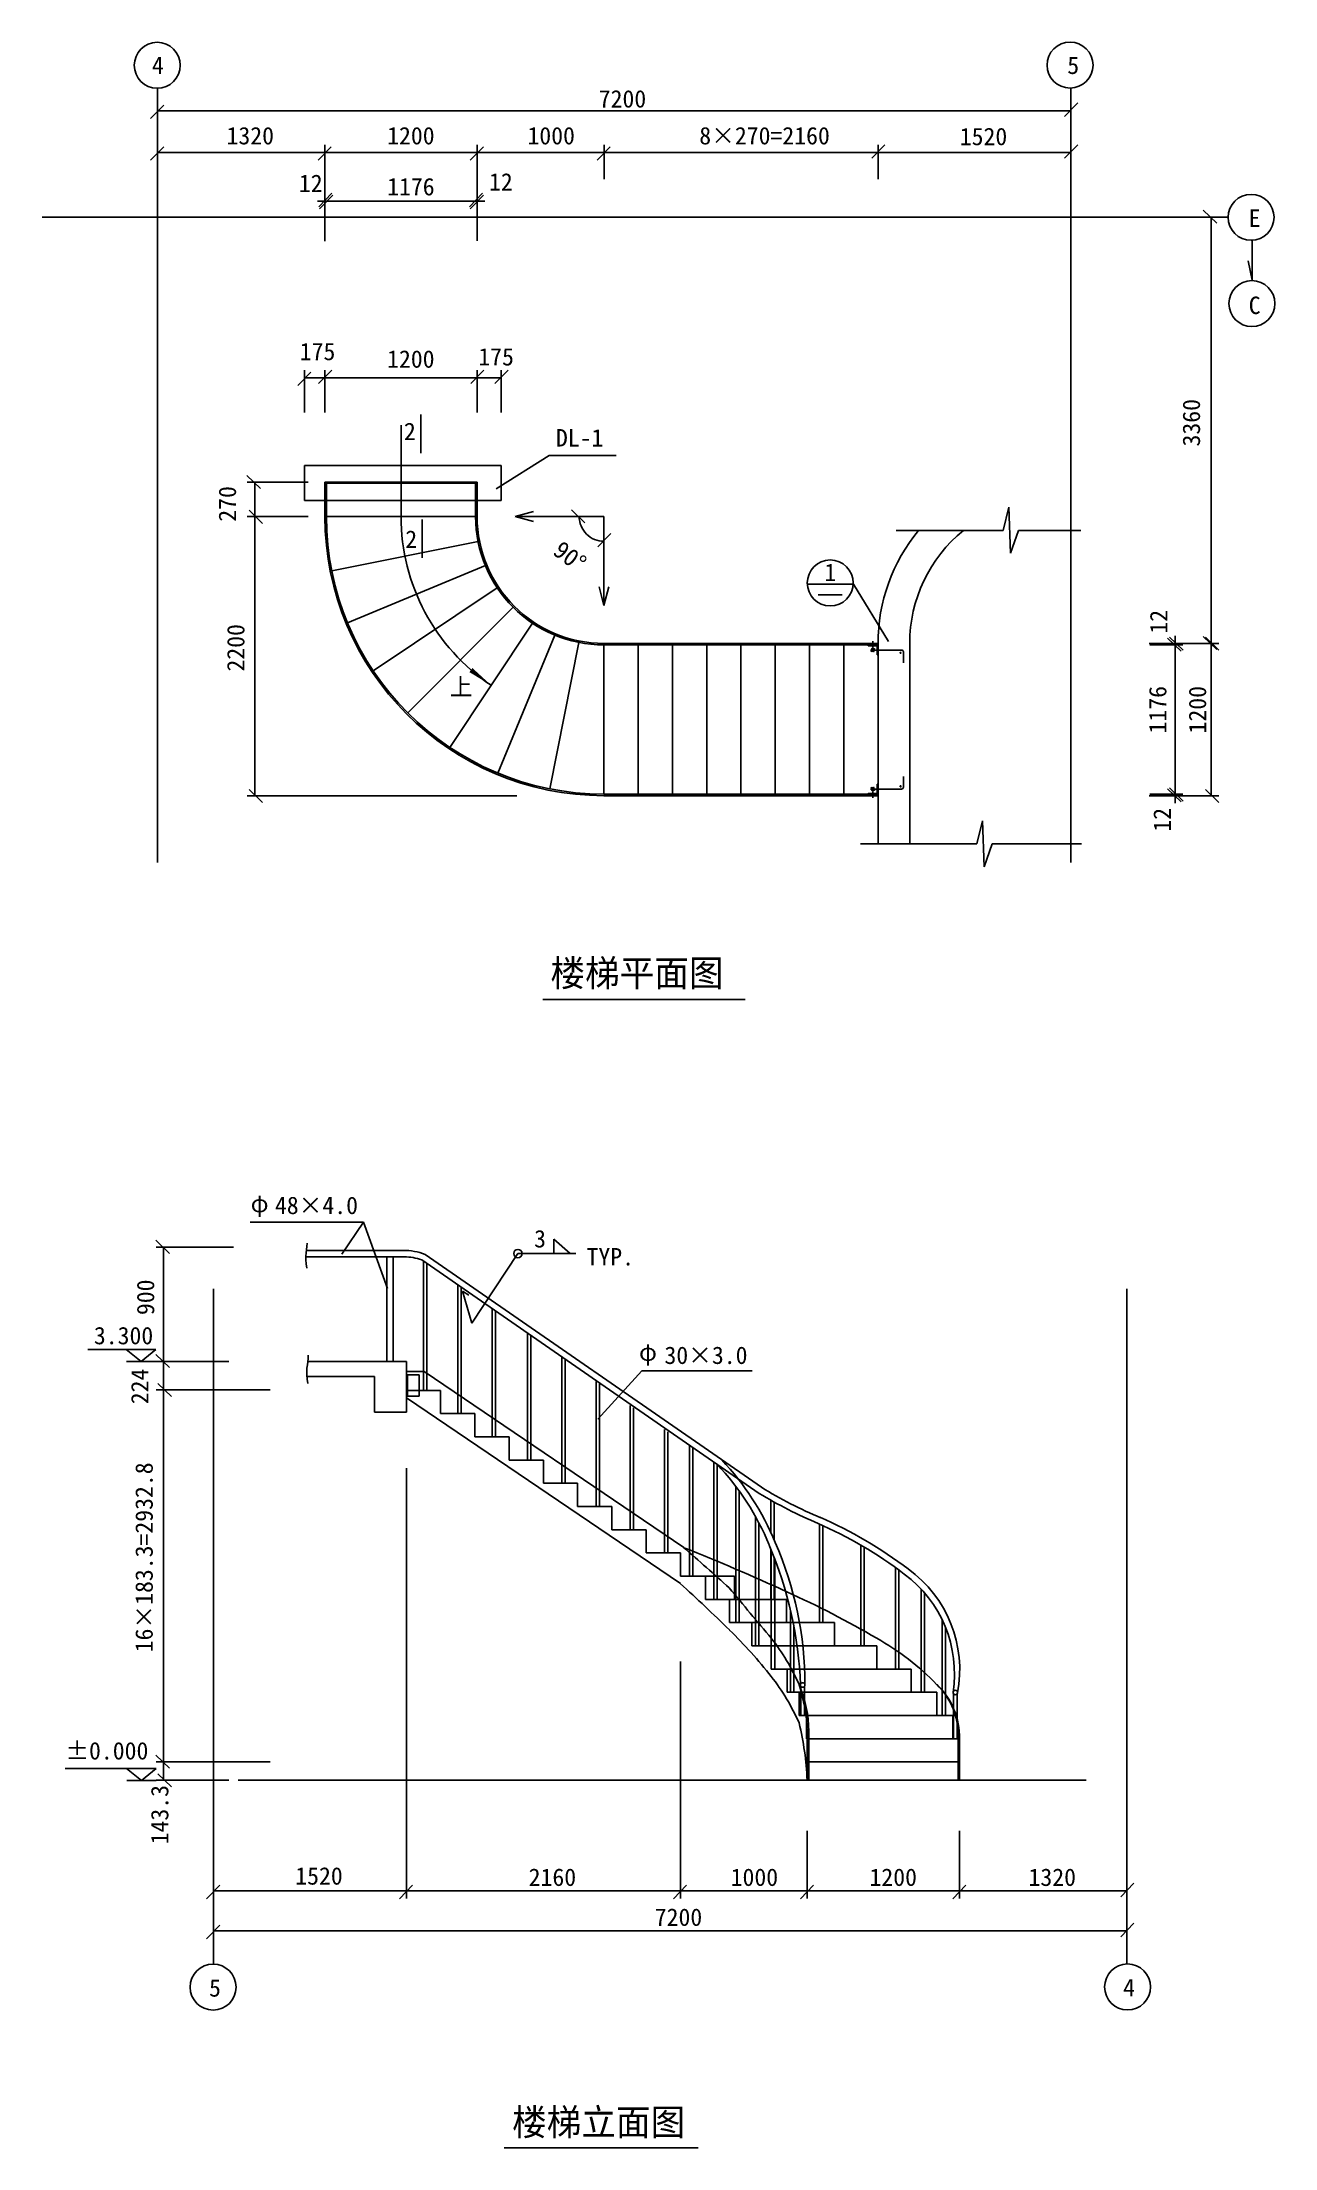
# Model space of a CAD drawing. Header units: metres. Extents: x 909730 to 929167, y 422454 to 455645.
import ezdxf

# ---------------------------------------------------------------- set-up
doc = ezdxf.new("R2010")
doc.units = ezdxf.units.M
for name, color, linetype in [('1', 2, 'Continuous'), ('A-2', 2, 'Continuous'), ('PUB_DIM', 3, 'Continuous'), ('STAIR', 2, 'Continuous'), ('坐标线', 1, 'Continuous'), ('尺寸', 42, 'Continuous'), ('引线', 9, 'Continuous'), ('标题', 4, 'Continuous'), ('焊接', 11, 'Continuous'), ('螺栓', 11, 'Continuous'), ('轴线', 20, 'Continuous'), ('钢板', 3, 'Continuous'), ('钢柱', 4, 'Continuous')]:
    doc.layers.add(name, color=color, linetype=linetype)

# ---------------------------------------------------------------- blocks, each defined once
blk = doc.blocks.new('_ARCHTICK')
at = {"color": 0, "linetype": 'ByBlock'}
blk.add_lwpolyline([(-0.82, -0.75), (0.9, 1.02)], dxfattribs=at)

msp = doc.modelspace()

# ---------------------------------------------------------------- linework, layer by layer
msp.add_solid([(916811.03, 445506.55), (916514.96, 445778.47), (916466.98, 445714.45)])
at = {"layer": '1'}
for p, q in [((912820.33, 428250.86), (926193.52, 428250.86)), ((917016.9, 422453.53), (920073.65, 422453.53))]:
    msp.add_line(p, q, dxfattribs=at)
at = {"layer": 'A-2'}
msp.add_line((917624.5, 440555.61), (920813.6, 440555.61), dxfattribs=at)
at = {"layer": 'PUB_DIM'}
for p, q in [((922909.85, 446167.25), (922909.85, 443008.51)), ((923409.85, 446167.25), (923409.85, 443008.51)), ((913920.68, 434850.86), (915473.52, 434850.86)), ((915473.52, 434850.86), (915473.52, 434050.86)), ((914973.52, 434610.86), (913903.37, 434610.86)), ((914973.52, 434050.86), (914973.52, 434610.86)), ((915473.52, 434050.86), (914973.52, 434050.86))]:
    msp.add_line(p, q, dxfattribs=at)
for radius, start in [(2800, 140.47), (2300, 129.21)]:
    msp.add_arc((925709.18, 446167.25), radius, start, 180, dxfattribs=at)
at = {"layer": 'STAIR'}
for p, q in [((914188.86, 448167.25), (914188.86, 448707.25)), ((914188.86, 448707.25), (916588.86, 448707.25)), ((914212.86, 448167.25), (914212.86, 448707.25)), ((914212.86, 448695.25), (916564.86, 448695.25)), ((916564.86, 448167.25), (916564.86, 448707.25)), ((916588.86, 448167.25), (916588.86, 448707.25)), ((914212.86, 448167.25), (916564.86, 448167.25)), ((914296.94, 447313.53), (916603.75, 447772.39)), ((914545.96, 446492.63), (916718.93, 447392.7)), ((914950.35, 445736.07), (916905.96, 447042.78)), ((915494.56, 445072.95), (917157.67, 446736.07)), ((916157.68, 444528.74), (917464.38, 446484.35)), ((916914.24, 444124.35), (917814.31, 446297.32)), ((917735.14, 443875.33), (918193.99, 446182.14)), ((918588.86, 446167.25), (922899.85, 446167.25)), ((918588.86, 443791.25), (918588.86, 446143.25)), ((918588.86, 446143.25), (922909.85, 446143.25)), ((919128.86, 443791.25), (919128.86, 446143.25)), ((919668.86, 443791.25), (919668.86, 446143.25)), ((920208.86, 443791.25), (920208.86, 446143.25)), ((920748.86, 443791.25), (920748.86, 446143.25)), ((921288.86, 443791.25), (921288.86, 446143.25)), ((921828.86, 443791.25), (921828.86, 446143.25)), ((922369.74, 446143.25), (922369.74, 443791.25)), ((922899.85, 446167.25), (922899.85, 446143.25)), ((918588.86, 443791.25), (922909.85, 443791.25)), ((922899.85, 443767.25), (922899.85, 443791.25)), ((918588.86, 443767.25), (922899.85, 443767.25)), ((915473.52, 434392.86), (916013.52, 434392.86)), ((916013.52, 434026.86), (916013.52, 434392.86)), ((916013.52, 434026.86), (916553.52, 434026.86)), ((916553.52, 433660.86), (916553.52, 434026.86)), ((916553.52, 433660.86), (917093.52, 433660.86)), ((917093.52, 433294.86), (917093.52, 433660.86)), ((917093.52, 433294.86), (917633.52, 433294.86)), ((917633.52, 432928.86), (917633.52, 433294.86)), ((917633.52, 432928.86), (918173.52, 432928.86)), ((918173.52, 432562.86), (918173.52, 432928.86)), ((918173.52, 432562.86), (918713.52, 432562.86)), ((918713.52, 432196.86), (918713.52, 432562.86)), ((918713.52, 432196.86), (919253.52, 432196.86)), ((919253.52, 431830.86), (919253.52, 432196.86)), ((919253.52, 431830.86), (919794.53, 431830.86)), ((919794.62, 431464.86), (919794.62, 431830.86)), ((919794.73, 431464.86), (919794.73, 431830.86)), ((919794.62, 431464.86), (920648.24, 431464.86)), ((920189.39, 431098.86), (920189.39, 431464.86)), ((920648.24, 431098.86), (920648.24, 431464.86)), ((920189.39, 431098.86), (921469.15, 431098.86)), ((920569.08, 430732.86), (920569.08, 431098.86)), ((921469.15, 430732.86), (921469.15, 431098.86)), ((920569.08, 430732.86), (922225.7, 430732.86)), ((920919, 430366.86), (920919, 430732.86)), ((922225.7, 430366.86), (922225.7, 430732.86)), ((920919, 430366.86), (922888.83, 430366.86)), ((921225.71, 430000.86), (921225.71, 430366.86)), ((922888.83, 430000.86), (922888.83, 430366.86)), ((921225.71, 430000.86), (923433.04, 430000.86)), ((921477.42, 429634.86), (921477.42, 430000.86)), ((923433.04, 429634.86), (923433.04, 430000.86)), ((921477.42, 429634.86), (923837.42, 429634.86)), ((921664.46, 429268.86), (921664.46, 429634.86)), ((923837.42, 429268.86), (923837.42, 429634.86)), ((921664.46, 429268.86), (924086.44, 429268.86)), ((921779.64, 428902.86), (921779.64, 429268.86)), ((924086.44, 428902.86), (924086.44, 429268.86)), ((921779.64, 428902.86), (921794.53, 428902.86)), ((921818.53, 428902.86), (924170.53, 428902.86)), ((921818.53, 428536.86), (924170.53, 428536.86))]:
    msp.add_line(p, q, dxfattribs=at)
for radius in [4400, 4376, 2024, 2000]:
    msp.add_arc((918588.86, 448167.25), radius, 180, 270, dxfattribs=at)
at = {"layer": '坐标线'}
for centre in [(911545.11, 455279.38), (925936.88, 455282.57), (928792.22, 452883.25), (928804.27, 451523.34), (922155.55, 447119.68), (912426.24, 424987.89), (926843.13, 424989.81)]:
    msp.add_circle(centre, 362.32, dxfattribs=at)
at = {"layer": '尺寸'}
for p, q in [((911549.73, 453538.11), (911549.73, 454683.31)), ((925950.41, 454563.31), (911549.73, 454563.31)), ((925950.41, 453538.11), (925950.41, 454683.31)), ((911549.74, 453483.98), (911549.74, 454024.36)), ((911549.74, 453904.36), (914189.74, 453904.36)), ((914189.74, 452510.77), (914189.74, 454024.36)), ((914189.74, 453904.36), (916589.74, 453904.36)), ((916589.74, 452510.77), (916589.74, 454024.36)), ((916589.74, 452510.77), (916589.74, 454024.36)), ((916589.74, 453904.36), (918589.74, 453904.36)), ((918589.74, 453483.98), (918589.74, 454024.36)), ((918589.85, 453483.98), (918589.85, 454024.36)), ((918589.85, 453904.36), (922909.85, 453904.36)), ((922909.85, 453483.98), (922909.85, 454024.36)), ((922909.85, 453483.98), (922909.85, 454024.36)), ((922909.85, 453904.36), (925950.41, 453904.36)), ((925950.41, 453483.98), (925950.41, 454024.36)), ((914189.74, 453140.01), (914069.74, 453140.01)), ((914189.74, 452505.8), (914189.74, 453260.01)), ((914189.74, 453140.01), (914213.74, 453140.01)), ((914189.74, 453140.01), (914213.74, 453140.01)), ((916565.74, 453140.01), (914213.74, 453140.01)), ((914213.74, 453140.01), (914333.74, 453140.01)), ((916565.74, 453140.01), (916445.74, 453140.01)), ((916589.74, 453140.01), (916565.74, 453140.01)), ((916589.74, 453140.01), (916565.74, 453140.01)), ((916589.74, 453140.01), (916709.74, 453140.01)), ((927194.05, 452887.25), (928280.42, 452887.25)), ((928160.42, 452887.25), (928160.42, 446167.25)), ((913867.86, 449808.92), (913867.86, 450472.98)), ((914188.86, 449808.92), (914188.86, 450472.98)), ((914188.86, 449808.92), (914188.86, 450472.98)), ((916588.86, 449808.92), (916588.86, 450472.98)), ((916588.86, 449808.92), (916588.86, 450472.98)), ((916967.86, 449808.92), (916967.86, 450472.98)), ((913867.86, 450352.98), (914188.86, 450352.98)), ((914188.86, 450352.98), (916588.86, 450352.98)), ((916588.86, 450352.98), (916967.86, 450352.98)), ((915703.21, 449773.91), (915703.21, 449165.91)), ((913927.36, 448707.25), (912962.93, 448707.25)), ((913082.93, 448167.25), (913082.93, 448707.25)), ((913927.36, 448167.25), (912962.93, 448167.25)), ((913927.36, 448167.25), (912962.93, 448167.25)), ((913082.93, 448167.25), (913082.93, 443767.25)), ((915724.97, 448122.18), (915724.97, 447514.18)), ((917188.86, 448167.25), (917478.64, 448244.89)), ((917188.86, 448167.25), (918588.86, 448167.25)), ((917188.86, 448167.25), (917478.63, 448089.6)), ((917888.86, 448167.25), (918318.38, 448167.25)), ((918588.86, 446767.25), (918588.86, 448167.25)), ((918588.86, 447467.25), (918588.47, 447897.4)), ((918588.86, 446767.25), (918511.21, 447057.03)), ((918588.86, 446767.25), (918666.51, 447057.03)), ((921967.04, 446930.36), (922343.54, 446930.36)), ((927181.81, 446167.25), (928280.42, 446167.25)), ((927194.05, 446167.25), (927716.35, 446167.25)), ((927194.05, 446167.25), (928280.42, 446167.25)), ((927194.05, 446143.25), (927716.35, 446143.25)), ((927194.05, 446143.25), (927716.35, 446143.25)), ((927596.35, 446167.25), (927596.35, 446287.25)), ((927596.35, 446167.25), (927596.35, 446143.25)), ((927596.35, 446167.25), (927596.35, 446143.25)), ((927596.35, 446143.25), (927596.35, 446023.25)), ((927596.35, 443791.25), (927596.35, 446143.25)), ((928160.42, 446167.25), (928160.42, 443767.25)), ((922816.12, 446091.28), (922799.88, 446035.13)), ((922826.46, 446091.28), (922810.22, 446035.13)), ((922836.37, 446091.28), (922820.14, 446035.13)), ((922845.85, 446091.28), (922829.62, 446035.13)), ((922855.11, 446091.28), (922838.87, 446035.13)), ((922816.12, 443843.22), (922799.88, 443899.37)), ((922826.46, 443843.22), (922810.22, 443899.37)), ((922836.37, 443843.22), (922820.14, 443899.37)), ((922845.85, 443843.22), (922829.62, 443899.37)), ((922855.11, 443843.22), (922838.87, 443899.37)), ((927194.05, 443791.25), (927716.35, 443791.25)), ((927194.05, 443791.25), (927716.35, 443791.25)), ((927596.35, 443791.25), (927596.35, 443911.25)), ((927596.35, 443767.25), (927596.35, 443791.25)), ((927596.35, 443767.25), (927596.35, 443791.25)), ((917216.27, 443767.25), (912962.93, 443767.25)), ((927181.81, 443767.25), (928280.42, 443767.25)), ((927194.05, 443767.25), (927716.35, 443767.25)), ((927596.35, 443767.25), (927596.35, 443647.25)), ((912749.27, 436650.86), (911526.6, 436650.86)), ((911646.6, 434850.86), (911646.6, 436650.86)), ((910450.41, 435039.03), (911523.76, 435039.03)), ((911056.9, 435038.48), (911292.41, 434849.87)), ((911061.23, 434849.87), (911523.6, 434849.87)), ((911292.41, 434849.87), (911523.6, 435039)), ((912672.85, 434850.86), (911526.6, 434850.86)), ((912672.85, 434850.86), (911526.6, 434850.86)), ((911646.6, 434402.46), (911646.6, 434850.86)), ((913327.55, 434402.46), (911526.6, 434402.46)), ((913327.55, 434402.46), (911526.6, 434402.46)), ((911646.6, 428536.86), (911646.6, 434402.46)), ((915473.53, 433169.73), (915473.53, 426382.78)), ((919793.53, 430122.43), (919793.53, 426382.78)), ((912433.53, 428536.86), (911526.6, 428536.86)), ((913327.55, 428536.86), (911526.6, 428536.86)), ((911646.6, 428536.86), (911646.6, 428250.86)), ((910094.4, 428433.51), (911530.17, 428433.51)), ((911063.31, 428432.97), (911298.82, 428244.35)), ((911067.64, 428244.35), (911530.01, 428244.35)), ((911298.82, 428244.35), (911530.01, 428433.49)), ((912672.85, 428250.86), (911526.6, 428250.86)), ((921793.33, 427453.09), (921793.33, 426382.78)), ((924194.53, 427453.09), (924194.53, 426382.78)), ((926833.53, 427453.09), (926833.53, 426382.78)), ((912432.86, 426923.16), (912432.86, 426382.78)), ((912432.86, 426869.03), (912432.86, 425752.71)), ((915473.42, 426923.16), (915473.42, 426382.78)), ((926833.54, 426869.03), (926833.54, 425752.71)), ((915473.42, 426502.78), (912432.86, 426502.78)), ((915473.53, 426502.78), (919793.53, 426502.78)), ((919793.53, 426502.78), (921793.33, 426502.78)), ((921794.53, 426502.78), (924194.53, 426502.78)), ((926833.53, 426502.78), (924194.53, 426502.78)), ((912432.86, 425872.71), (926833.54, 425872.71))]:
    msp.add_line(p, q, dxfattribs=at)
msp.add_arc((918588.23, 448167.25), 389.85, 180, 270.05, dxfattribs=at)
at = {"layer": '引线'}
for p, q in [((928809.87, 452519.33), (928809.87, 451893.7)), ((928809.87, 451893.7), (928744.9, 452194.92)), ((915388.86, 448167.25), (915388.86, 449608.47)), ((916890.91, 448603.52), (917725, 449126.63)), ((917725, 449126.63), (918779.57, 449126.63)), ((924883.75, 447949.43), (924972.85, 448313.34)), ((924972.85, 448313.34), (924996.59, 447587.5)), ((923193.49, 447949.43), (924883.75, 447949.43)), ((924996.59, 447587.5), (925124.62, 447949.43)), ((925124.62, 447949.43), (926104.66, 447949.43)), ((922523.25, 447099.35), (921789.77, 447099.35)), ((923076.23, 446195.66), (922523.25, 447099.35)), ((924467.69, 443008.51), (924556.8, 443372.43)), ((924556.8, 443372.43), (924580.53, 442646.59)), ((922634.65, 443008.51), (924467.69, 443008.51)), ((924580.53, 442646.59), (924708.57, 443008.51)), ((924708.57, 443008.51), (926117.66, 443008.51)), ((914795.59, 437045.14), (913010.32, 437045.14)), ((914795.59, 437045.14), (914455.86, 436540.47)), ((915174.34, 435996.98), (914795.59, 437045.14)), ((913887.04, 436507.89), (913886.45, 436451.18)), ((915441.1, 436500.48), (913886.96, 436500.48)), ((913891.68, 436561.31), (913887.04, 436507.89)), ((913898.36, 436612.82), (913891.68, 436561.31)), ((915422.76, 436600.48), (913896.76, 436600.48)), ((913905.07, 436663.78), (913898.36, 436612.82)), ((913909.8, 436715.59), (913905.07, 436663.78)), ((913909.8, 436715.59), (913909.8, 436715.59)), ((915163.39, 434850.86), (915163.39, 436500.48)), ((915263.39, 434850.86), (915263.39, 436500.48)), ((915771.39, 436536.38), (921070.43, 432865.8)), ((913886.45, 436451.18), (913891.91, 436389.79)), ((913891.91, 436389.79), (913905.43, 436322.35)), ((915715.28, 436453.6), (921034.45, 432770.51)), ((915743.52, 434392.86), (915743.52, 436422.75)), ((915796.56, 434392.86), (915796.56, 436385.71)), ((916283.52, 434026.86), (916283.52, 436056.75)), ((916336.56, 434026.86), (916336.56, 436019.71)), ((916823.52, 433660.86), (916823.52, 435679.63)), ((916876.56, 433660.86), (916876.56, 435642.59)), ((917383.25, 433294.86), (917383.25, 435288.72)), ((917436.28, 433294.86), (917436.28, 435251.69)), ((913920.11, 434844.62), (913913.4, 434793.65)), ((913924.84, 434896.42), (913920.11, 434844.62)), ((913925.59, 434950.44), (913924.84, 434896.42)), ((917923.25, 432928.86), (917923.25, 434911.6)), ((917976.28, 432928.86), (917976.28, 434874.56)), ((913902.08, 434688.73), (913901.49, 434632.01)), ((913901.49, 434632.01), (913906.95, 434570.62)), ((913906.72, 434742.15), (913902.08, 434688.73)), ((913913.4, 434793.65), (913906.72, 434742.15)), ((913906.95, 434570.62), (913920.47, 434503.18)), ((918463.25, 432562.86), (918463.25, 434534.47)), ((918492.44, 433937.77), (919183.18, 434701.53)), ((918516.28, 432562.86), (918516.28, 434497.44)), ((919183.18, 434701.53), (920924.07, 434701.53)), ((919003.25, 432196.86), (919003.25, 434157.35)), ((919056.28, 432196.86), (919056.28, 434120.31)), ((919544.46, 431830.86), (919544.46, 433779.38)), ((919597.49, 431830.86), (919597.49, 433742.34)), ((919939.23, 431464.86), (919939.23, 433528.86)), ((919992.26, 431464.86), (919992.26, 433492.14)), ((920318.92, 431098.86), (920318.92, 433265.96)), ((920371.95, 431098.86), (920371.95, 433229.23)), ((920668.84, 430732.86), (920668.84, 432877.36)), ((920721.87, 432975.89), (920721.87, 432986.94)), ((920721.87, 430732.86), (920721.87, 432805.37)), ((921218.99, 432153.94), (921218.99, 432662.81)), ((921272.02, 432033.87), (921272.02, 432633.16)), ((920975.55, 430366.86), (920975.55, 432407.5)), ((921028.58, 430366.86), (921028.58, 432309.89)), ((921987.39, 430732.86), (921987.39, 432285.73)), ((922040.43, 430732.86), (922040.43, 432261.91)), ((921218.99, 431098.86), (921218.99, 431896.63)), ((921227.26, 430000.86), (921227.26, 431876.49)), ((922638.66, 430366.86), (922638.66, 431953.52)), ((922691.7, 430366.86), (922691.7, 431922.45)), ((921272.02, 431098.86), (921272.02, 431763.87)), ((921280.29, 430000.86), (921280.29, 431742.33)), ((923182.88, 430000.86), (923182.88, 431602.31)), ((923235.91, 430000.86), (923235.91, 431564.01)), ((923589.71, 429634.86), (923589.71, 431261.48)), ((923642.74, 429634.86), (923642.74, 431202.28)), ((921531.43, 429634.86), (921531.43, 430918.07)), ((921584.47, 429634.86), (921584.47, 430664.05)), ((923922.2, 429268.86), (923922.2, 430775.04)), ((923975.23, 429268.86), (923975.23, 430654.55)), ((921694.76, 429268.86), (921694.76, 429726.34)), ((921747.79, 429268.86), (921747.79, 429724.64)), ((924101.79, 428902.86), (924101.79, 429608.51)), ((924154.82, 428902.86), (924154.82, 429608.59))]:
    msp.add_line(p, q, dxfattribs=at)
for centre in [(921722.02, 429748.95), (924128.27, 429632.04)]:
    msp.add_circle(centre, 35.42, dxfattribs=at)
for centre, radius, start, end in [((918588.86, 448167.25), 3200, 180, 236.25), ((915424.87, 435631.82), 968.66, 69.04, 90.12), ((915384.17, 435342.38), 1159.5, 73.41, 87.19), ((917337.36, 430367.64), 4171.02, 22.39, 43.32), ((917337.36, 430367.64), 4272.92, 22.39, 43.32), ((924530.63, 438473.02), 6588.93, 238.32, 247.5), ((924864.64, 439121.58), 7416.63, 238.91, 247.01), ((919227.24, 426070.13), 6800.89, 52.96, 66.36), ((919227.24, 426070.13), 6901.4, 52.96, 66.36), ((915453.26, 429516.52), 6237.67, 2.14, 23.02), ((916233.88, 429767.18), 5523.6, 359.81, 23.8), ((922160.63, 429927.81), 1954.72, 351.3, 53.49), ((922243.24, 429992.21), 1954.52, 349.14, 54.31)]:
    msp.add_arc(centre, radius, start, end, dxfattribs=at)
at = {"layer": '焊接'}
for p, q in [((916506.4, 435451.23), (917231.97, 436549.4)), ((917231.97, 436549.4), (918142.55, 436549.4)), ((918054.42, 436549.4), (917795.95, 436776.47)), ((917795.95, 436776.47), (917795.95, 436549.4)), ((916359.11, 435956.72), (916457.15, 435892.34)), ((916359.11, 435956.72), (916506.4, 435451.23)), ((916506.4, 435451.23), (916506.4, 435451.23))]:
    msp.add_line(p, q, dxfattribs=at)
msp.add_circle((917231.97, 436549.4), 65.87, dxfattribs=at)
at = {"layer": '螺栓'}
for p, q in [((922829.85, 446200.19), (922829.85, 446101.22)), ((922829.85, 446116.88), (922829.85, 446186.79)), ((922789.85, 446063.25), (923279.85, 446063.25)), ((923309.85, 446033.25), (923309.85, 445863.25)), ((922789.85, 443871.25), (923279.85, 443871.25)), ((922829.85, 443734.31), (922829.85, 443833.28)), ((922829.85, 443817.62), (922829.85, 443747.71)), ((923309.85, 443901.25), (923309.85, 444071.25))]:
    msp.add_line(p, q, dxfattribs=at)
for centre, radius, start, end in [((923265.72, 446019.8), 8, 0, 180), ((923265.72, 446019.8), 8, 180, 0), ((923279.85, 446033.25), 30, 0, 90), ((923265.72, 443914.7), 8, 0, 180), ((923265.72, 443914.7), 8, 180, 0), ((923279.85, 443901.25), 30, 270, 0)]:
    msp.add_arc(centre, radius, start, end, dxfattribs=at)
at = {"layer": '轴线'}
for p, q in [((911549.74, 454929.46), (911549.74, 442713.87)), ((925949.74, 454929.46), (925949.74, 442713.87)), ((909730.4, 452887.25), (928418.02, 452887.25)), ((912433.53, 425353.88), (912433.53, 435993.06)), ((926833.53, 425353.88), (926833.53, 435993.06))]:
    msp.add_line(p, q, dxfattribs=at)
at = {"layer": '钢板'}
for p, q in [((922749.85, 446138.09), (922749.85, 446143.25)), ((922749.85, 446143.25), (922909.85, 446143.25)), ((922909.85, 446143.25), (922749.85, 446143.25)), ((922884.49, 446131.25), (922754.69, 446131.25)), ((922897.85, 445988.09), (922897.85, 446117.89)), ((922909.85, 445983.25), (922909.85, 446143.25)), ((922909.85, 446143.25), (922909.85, 445983.25)), ((922909.85, 445983.25), (922904.69, 445983.25)), ((922749.85, 443796.41), (922749.85, 443791.25)), ((922749.85, 443791.25), (922909.85, 443791.25)), ((922909.85, 443791.25), (922749.85, 443791.25)), ((922884.49, 443803.25), (922754.69, 443803.25)), ((922897.85, 443946.41), (922897.85, 443816.61)), ((922909.85, 443951.25), (922904.69, 443951.25)), ((922909.85, 443951.25), (922909.85, 443791.25)), ((922909.85, 443791.25), (922909.85, 443951.25)), ((915673.52, 434640.93), (915473.52, 434640.93)), ((915473.52, 434640.93), (915473.52, 434300.93)), ((915493.52, 434640.93), (915493.52, 434300.93)), ((915673.52, 434300.93), (915673.52, 434640.93)), ((915473.52, 434300.93), (915673.52, 434300.93))]:
    msp.add_line(p, q, dxfattribs=at)
for centre, radius, start, end in [((922760.12, 446140.22), 10.49, 191.73, 238.81), ((922885.61, 446119), 12.3, 354.79, 95.21), ((922906.83, 445993.52), 10.49, 211.19, 258.27), ((922760.12, 443794.28), 10.49, 121.19, 168.27), ((922885.61, 443815.5), 12.3, 264.79, 5.21), ((922906.83, 443940.98), 10.49, 101.73, 148.81)]:
    msp.add_arc(centre, radius, start, end, dxfattribs=at)
at = {"layer": '钢柱'}
for p, q in [((913867.86, 448417.27), (913867.86, 448973.03)), ((913867.86, 448973.03), (916967.86, 448973.03)), ((916967.86, 448973.03), (916967.86, 448417.27)), ((914188.86, 448417.27), (913867.86, 448417.27)), ((914188.86, 448417.27), (916588.86, 448417.27)), ((916967.86, 448417.27), (916588.86, 448417.27)), ((915473.52, 434689.94), (915753.45, 434689.94)), ((915753.45, 434689.94), (919847.93, 431914.79)), ((915473.52, 434275.64), (919793.62, 431347.58)), ((921794.53, 428902.86), (921794.53, 429022.86)), ((921794.53, 428902.86), (921794.53, 428250.86)), ((921818.53, 429022.86), (921818.53, 428250.86)), ((924170.53, 428902.86), (924170.53, 429022.86)), ((924170.53, 428902.86), (924170.53, 428250.86)), ((924194.53, 428899.49), (924194.53, 428250.86))]:
    msp.add_line(p, q, dxfattribs=at)
for centre, radius, start, end in [((863826.39, 367910), 85058.96, 48.16, 48.81), ((908398, 403005.01), 31094.64, 65.14, 68.39), ((900668.14, 410309.89), 28431.82, 45.58, 47.73), ((977959.38, 478341.44), 74221.09, 219.35, 220.15), ((915375.46, 417657.79), 14867.27, 59.64, 65.8), ((915313.85, 425240.21), 7516.93, 38.14, 45.64), ((918645.76, 428442.99), 3291.43, 23.49, 38.39), ((920836.5, 426846.6), 4178.94, 44.1, 60.59), ((918645.92, 427839.09), 3291.25, 23.49, 38.39), ((919080.63, 428918.85), 2715.71, 2.15, 17.93), ((919943.52, 429010.7), 1874.94, 0.31, 23.38), ((923057.86, 428927.22), 1137, 358.6, 46.75), ((923064.85, 428961.51), 1107.37, 3.18, 45.76), ((917239.14, 428064.89), 4556.62, 2.34, 13.79)]:
    msp.add_arc(centre, radius, start, end, dxfattribs=at)

# ---------------------------------------------------------------- block references
at = {"layer": '尺寸', "xscale": 120, "yscale": 120, "zscale": 120}
for p, rotation in [((911549.73, 454563.31), 180), ((911549.74, 453904.36), 180), ((914189.74, 453904.36), 180), ((916589.74, 453904.36), 180), ((918589.85, 453904.36), 180), ((914213.74, 453140.01), 180), ((916589.74, 453140.01), 180), ((928160.42, 452887.25), 90), ((913867.86, 450352.98), 180), ((913082.93, 448707.25), 90), ((913082.93, 448167.25), 270), ((918198.38, 448167.25), 90), ((918588.58, 447777.4), 0.05), ((927596.35, 446143.25), 90), ((927596.35, 446143.25), 90), ((927596.35, 446167.25), 270), ((928160.42, 446167.25), 90), ((928160.42, 446167.25), 270), ((913082.93, 443767.25), 270), ((927596.35, 443767.25), 90), ((927596.35, 443791.25), 270), ((927596.35, 443791.25), 270), ((928160.42, 443767.25), 270), ((911646.6, 436650.86), 90), ((911646.6, 434850.86), 90), ((911646.6, 434402.46), 270), ((911646.6, 428536.86), 90), ((911646.6, 428250.86), 270), ((912432.86, 426502.78), 180), ((915473.53, 426502.78), 180), ((919793.53, 426502.78), 180), ((921794.53, 426502.78), 180), ((924194.53, 426502.78), 180), ((912432.86, 425872.71), 180)]:
    msp.add_blockref('_ARCHTICK', p, dxfattribs=dict(at, rotation=rotation))
for p in [(925950.41, 454563.31), (922909.85, 453904.36), (925950.41, 453904.36), (914189.74, 453140.01), (916565.74, 453140.01), (916565.74, 453140.01), (914188.86, 450352.98), (916588.86, 450352.98), (916967.86, 450352.98), (926833.53, 426502.78), (926833.54, 425872.71)]:
    msp.add_blockref('_ARCHTICK', p, dxfattribs=at)

# ---------------------------------------------------------------- texts
at = {"layer": '尺寸'}
for s, rotation, p in [('3360', 90, (927986.36, 449271.31)), ('270', 90, (912788.01, 448085.48)), ('90°', 323, (917766.08, 447583.49)), ('2200', 90, (912920.74, 445723.5)), ('12', 90, (927470.87, 446320.35)), ('1176', 90, (927455.88, 444747.87)), ('1200', 90, (928083.06, 444747.87)), ('12', 90, (927526.17, 443199.83)), ('900', 90, (911498.18, 435580.24)), ('224', 90, (911407.47, 434174.52)), ('16×183.3=2932.8', 90, (911474.88, 430264.88)), ('143.3', 90, (911720.97, 427237.63))]:
    msp.add_text(s, height=275, rotation=rotation, dxfattribs=at).set_placement(p)
at = {"layer": '标题'}
for s, height, p in [('4', 275, (911461.18, 455141.92)), ('5', 275, (925893.51, 455141.92)), ('7200', 275, (918506.32, 454613.31)), ('1320', 275, (912638.17, 454032.73)), ('1200', 275, (915170.36, 454032.73)), ('1000', 275, (917382.55, 454032.73)), ('8×270=2160', 275, (920091.73, 454032.73)), ('1520', 275, (924198.57, 454020.35)), ('12', 275, (913778.96, 453282.51)), ('1176', 275, (915170.36, 453229.2)), ('12', 275, (916776.12, 453303.98)), ('E', 275, (928753.64, 452731.79)), ('C', 275, (928753.64, 451358.78)), ('175', 275, (913792.42, 450631.37)), ('1200', 275, (915169.48, 450512.67)), ('175', 275, (916607.73, 450547.98)), ('2', 275, (915435.07, 449371.3)), ('DL-1', 275, (917831.3, 449270.7)), ('2', 275, (915456.29, 447672.58)), ('1', 275, (922064.02, 447151.3)), ('上', 275, (916158.61, 445346.5)), ('楼梯平面图', 420, (917744.49, 440760.69)), ('φ', 275, (913017.83, 437200.66)), ('48×4.0', 275, (913401.36, 437172.51)), ('3', 275, (917486.88, 436646.24)), ('TYP.', 275, (918313.91, 436362.73)), ('3.300', 275, (910546.87, 435119.9)), ('φ', 275, (919140.34, 434859.8)), ('30×3.0', 275, (919542.45, 434809.69)), ('%%P0.000', 275, (910096.01, 428575.61)), ('1520', 275, (913721.57, 426602.88)), ('2160', 275, (917401.97, 426582.63)), ('1000', 275, (920586.24, 426582.63)), ('1200', 275, (922775.15, 426582.63)), ('1320', 275, (925282.47, 426582.63)), ('7200', 275, (919389.45, 425952.57)), ('5', 275, (912362.36, 424837.14)), ('4', 275, (926773.62, 424843.06)), ('楼梯立面图', 420, (917140.15, 422649.27))]:
    msp.add_text(s, height=height, dxfattribs=at).set_placement(p)

doc.saveas('drawing.dxf')
